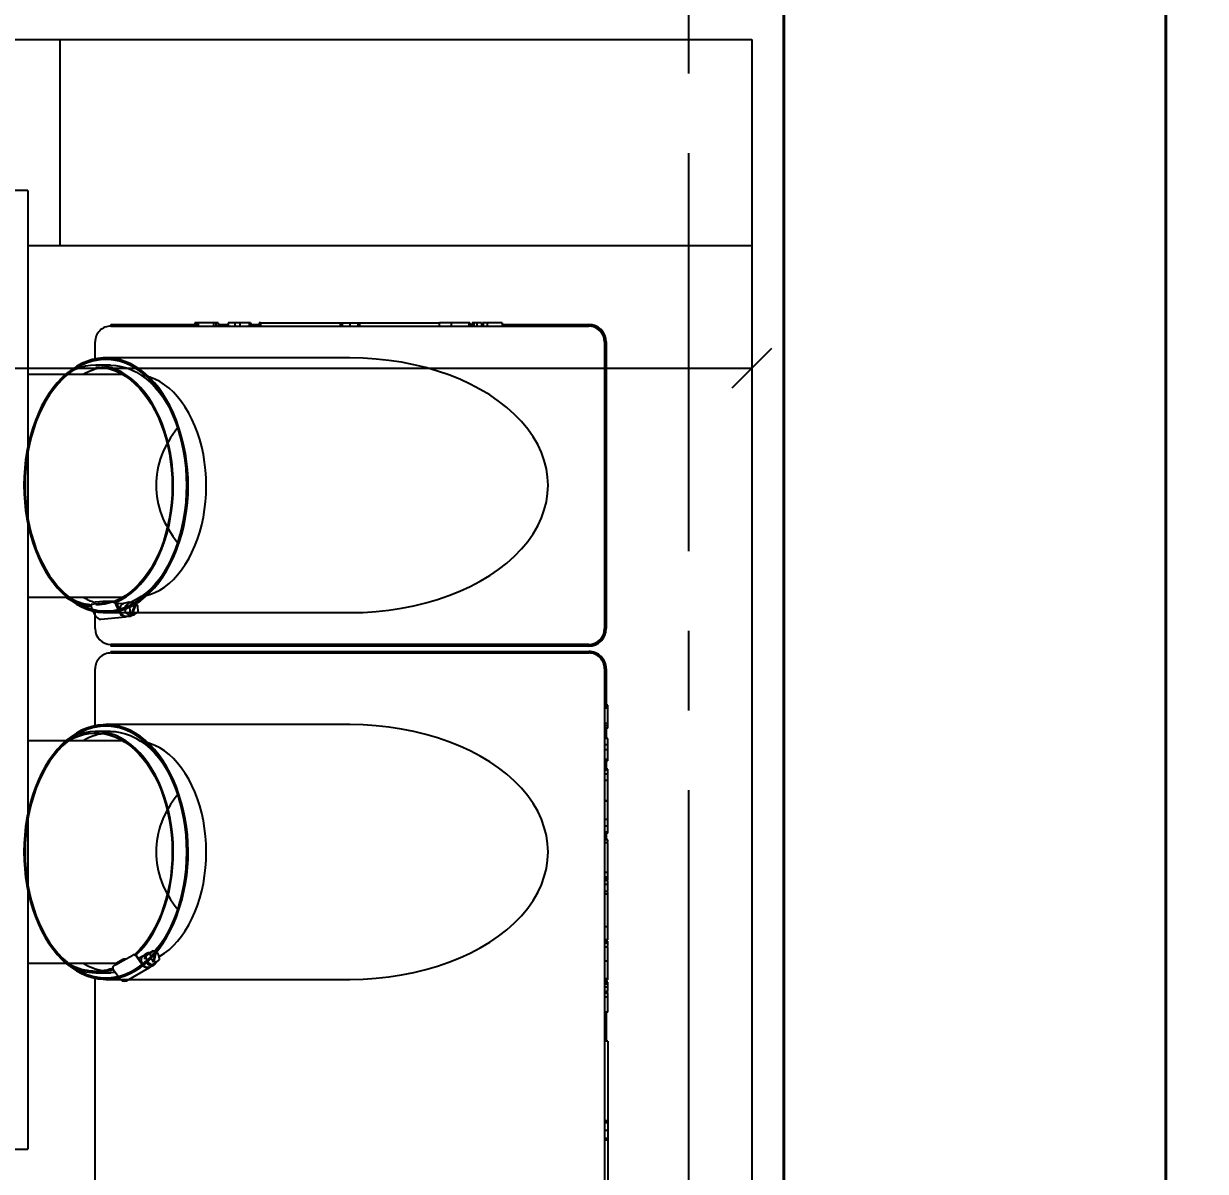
# Model space of a CAD drawing. Header units: millimetres. Extents: x 933584 to 974011, y 4545988 to 4553664.
# Drawn here: x 954696.1 to 954770.3, y 4549691.5 to 4549763.5 of the extents above; entities that cross this region are included whole.
import ezdxf

# ---------------------------------------------------------------- set-up
doc = ezdxf.new("R2010")
doc.units = ezdxf.units.MM
doc.header["$PDMODE"] = 35
for name, pattern in [('568_AVN_KES_01$0$HIDDEN', [0.375, 0.25, -0.125]), ('CENTER', [2, 1.25, -0.25, 0.25, -0.25]), ('SLD-Solido', [0])]:
    doc.linetypes.add(name, pattern=pattern)
doc.layers.get('0').update_dxf_attribs({"color": 255})
doc.layers.get('Defpoints').update_dxf_attribs({"color": 8})
for name, color, linetype in [('0-CSX-CXS_20', 14, 'CENTER'), ('0-DMS-50', 143, 'Continuous'), ('0-HSL-HTC', 253, 'Continuous'), ('0-HSL-SLD', 252, 'Continuous'), ('0-LNS-SPL', 13, '568_AVN_KES_01$0$HIDDEN'), ('0-TXT-NRS', 6, 'Continuous')]:
    doc.layers.add(name, color=color, linetype=linetype)
doc.layers.add('2-SPS-IBW', color=5, linetype='Continuous', lineweight=40)
doc.styles.add('dim_romans_50', font='swissl.ttf', dxfattribs={"width": 0.6, "height": 5})
doc.dimstyles.new('ONK_dim 1_50', dxfattribs={"dimscale": 5, "dimtxt": 4, "dimasz": 0.5, "dimexe": 0.5, "dimexo": 0.5, "dimgap": 0.2, "dimtad": 1, "dimdec": 1, "dimrnd": 0.5, "dimzin": 9, "dimtxsty": 'dim_romans_50', "dimblk": 'OBLIQUE', "dimcen": 1, "dimclre": 256, "dimclrt": 256, "dimazin": 2, "dimtfac": 1, "dimtdec": 1, "dimtix": 1, "dimtmove": 2, "dimatfit": 3, "dimldrblk": 'OBLIQUE', "dimfxl": 3, "dimfxlon": 1, "dimarcsym": 0})

# ---------------------------------------------------------------- blocks, each defined once
blk = doc.blocks.new('ZVBXCB')
at = {"layer": '0-CSX-CXS_20', "ltscale": 20}
blk.add_lwpolyline([(933137.86, 4549835.401), (933137.86, 4548420.651)], dxfattribs=at)
blk = doc.blocks.new('DBXDB')
at = {"layer": '2-SPS-IBW'}
blk.add_lwpolyline([(940686.159, 4549901.894), (940686.159, 4549515.894), (941173.156, 4549515.894), (941173.156, 4549539.894), (940710.159, 4549539.894), (940710.159, 4549901.894), (940686.159, 4549901.894)], dxfattribs=at)
blk = doc.blocks.new('A$C00534E33')
at = {"color": 7, "linetype": 'SLD-Solido', "lineweight": 25}
for p, q in [((11, 203), (311, 203)), ((11, 202), (311, 202)), ((311, 202), (311, 203)), ((0, 12), (0, 192)), ((1, 12), (1, 192)), ((321, 192), (321, 181.3)), ((314.21, 182), (161, 182)), ((321, 22.7), (321, 12)), ((161, 22), (314.21, 22)), ((311, 2), (11, 2)), ((65.44, 1), (11, 1)), ((65.44, 0), (65.44, 2)), ((74.85, 0), (74.85, 2)), ((77.37, 0), (77.37, 2)), ((78.4, 0), (78.4, 2)), ((81.2, 0), (81.2, 2)), ((83.04, 0), (83.04, 2)), ((84.24, 0), (84.24, 2)), ((85.7, 1), (84.24, 1)), ((85.7, 0), (85.7, 2)), ((86.26, 0), (86.26, 2)), ((97.37, 0), (97.37, 2)), ((104.87, 0), (104.87, 2)), ((154.95, 0), (154.95, 2)), ((155.99, 0), (155.99, 2)), ((161.01, 0), (161.01, 2)), ((165.92, 0), (165.92, 2)), ((167.05, 0), (167.05, 2)), ((217.13, 0), (217.13, 2)), ((217.4, 0), (217.4, 2)), ((217.92, 0), (217.92, 2)), ((223.24, 1), (217.92, 1)), ((223.24, 0), (223.24, 2)), ((223.29, 0), (223.29, 2)), ((224.15, 0), (224.15, 2)), ((230.19, 0), (230.19, 2)), ((233.26, 0), (233.26, 2)), ((237.37, 0), (237.37, 2)), ((243.73, 1), (237.37, 1)), ((243.73, 0), (243.73, 2)), ((245.23, 0), (245.23, 2)), ((246.71, 0), (246.71, 2)), ((256.3, 0), (256.3, 2)), ((257.08, 0), (257.08, 2)), ((258.25, 0), (258.25, 2)), ((311, 1), (258.25, 1)), ((311, 1), (311, 2)), ((65.44, 0), (74.85, 0)), ((74.85, 0), (77.37, 0)), ((77.72, 0), (78.4, 0)), ((78.75, 0), (81.2, 0)), ((81.2, 0), (83.04, 0)), ((83.04, 0), (84.04, 0)), ((84.04, 0), (84.24, 0)), ((85.7, 0), (86.26, 0)), ((86.26, 0), (97.37, 0)), ((97.37, 0), (104.7, 0)), ((154.95, 0), (104.87, 0)), ((155.99, 0), (154.95, 0)), ((161.01, 0), (155.99, 0)), ((165.92, 0), (161.01, 0)), ((167.05, 0), (165.92, 0)), ((217.13, 0), (167.05, 0)), ((217.13, 0), (217.4, 0)), ((217.58, 0), (217.92, 0)), ((223.29, 0), (224.15, 0)), ((224.15, 0), (230.01, 0)), ((230.19, 0), (233.26, 0)), ((233.43, 0), (237.37, 0)), ((243.73, 0), (245.23, 0)), ((245.23, 0), (246.53, 0)), ((246.71, 0), (256.3, 0)), ((256.38, 0), (257.08, 0)), ((256.89, 0), (258.25, 0))]:
    blk.add_line(p, q, dxfattribs=at)
at = {"color": 7, "linetype": 'SLD-Solido', "lineweight": 25, "flags": 128}
for points in [[(262.79, 102), (262.9, 96.66), (263.24, 91.34), (263.82, 86.07), (264.61, 80.86), (265.63, 75.76), (266.87, 70.77), (268.31, 65.92), (269.96, 61.23), (271.81, 56.72), (273.85, 52.42), (276.07, 48.34), (278.46, 44.49), (281.01, 40.91), (283.71, 37.59), (286.54, 34.57), (289.5, 31.84), (292.56, 29.43), (295.73, 27.35), (298.97, 25.59), (302.29, 24.18), (305.66, 23.11), (309.06, 22.4), (312.49, 22.04), (315.93, 22.04), (319.36, 22.4), (322.76, 23.11), (326.13, 24.18), (329.44, 25.59), (332.69, 27.35), (335.85, 29.43), (338.92, 31.84), (341.88, 34.57), (344.71, 37.59), (347.41, 40.91), (349.96, 44.49), (352.35, 48.34), (354.57, 52.42), (356.6, 56.72), (358.45, 61.23), (360.1, 65.92), (361.55, 70.77), (362.79, 75.76), (363.8, 80.86), (364.6, 86.07), (365.17, 91.34), (365.52, 96.66), (365.63, 102), (365.52, 107.34), (365.17, 112.66), (364.6, 117.93), (363.8, 123.14), (362.79, 128.24), (361.55, 133.23), (360.1, 138.08), (358.45, 142.77), (356.6, 147.28), (354.57, 151.58), (352.35, 155.66), (349.96, 159.51), (347.41, 163.09), (344.71, 166.41), (341.88, 169.43), (338.92, 172.16), (335.85, 174.57), (332.69, 176.65), (329.44, 178.41), (326.13, 179.82), (322.76, 180.89), (319.36, 181.6), (315.93, 181.96), (312.49, 181.96), (309.06, 181.6), (305.66, 180.89), (302.29, 179.82), (298.97, 178.41), (295.73, 176.65), (292.56, 174.57), (289.5, 172.16), (286.54, 169.43), (283.71, 166.41), (281.01, 163.09), (278.46, 159.51), (276.07, 155.66), (273.85, 151.58), (271.81, 147.28), (269.96, 142.77), (268.31, 138.08), (266.87, 133.23), (265.63, 128.24), (264.61, 123.14), (263.82, 117.93), (263.24, 112.66), (262.9, 107.34), (262.79, 102)], [(263.43, 102), (263.54, 96.72), (263.88, 91.47), (264.45, 86.26), (265.23, 81.13), (266.24, 76.09), (267.46, 71.16), (268.89, 66.37), (270.52, 61.74), (272.34, 57.29), (274.36, 53.04), (276.55, 49.01), (278.91, 45.21), (281.42, 41.67), (284.09, 38.4), (286.88, 35.41), (289.8, 32.72), (292.83, 30.34), (295.96, 28.28), (299.16, 26.55), (302.44, 25.15), (305.76, 24.1), (309.13, 23.4), (312.51, 23.04), (315.91, 23.04), (319.29, 23.4), (322.66, 24.1), (325.98, 25.15), (329.25, 26.55), (332.46, 28.28), (335.58, 30.34), (338.61, 32.72), (341.53, 35.41), (344.33, 38.4), (346.99, 41.67), (349.51, 45.21), (351.87, 49.01), (354.06, 53.04), (356.07, 57.29), (357.9, 61.74), (359.53, 66.37), (360.96, 71.16), (362.18, 76.09), (363.18, 81.13), (363.97, 86.26), (364.54, 91.47), (364.88, 96.72), (364.99, 102), (364.88, 107.28), (364.54, 112.53), (363.97, 117.74), (363.18, 122.87), (362.18, 127.91), (360.96, 132.84), (359.53, 137.63), (357.9, 142.26), (356.07, 146.71), (354.06, 150.96), (351.87, 154.99), (349.51, 158.79), (346.99, 162.33), (344.33, 165.6), (341.53, 168.59), (338.61, 171.28), (335.58, 173.66), (332.46, 175.72), (329.25, 177.45), (325.98, 178.85), (322.66, 179.9), (319.29, 180.6), (315.91, 180.96), (312.51, 180.96), (309.13, 180.6), (305.76, 179.9), (302.44, 178.85), (299.16, 177.45), (295.96, 175.72), (292.83, 173.66), (289.8, 171.28), (286.88, 168.59), (284.09, 165.6), (281.42, 162.33), (278.91, 158.79), (276.55, 154.99), (274.36, 150.96), (272.34, 146.71), (270.52, 142.26), (268.89, 137.63), (267.46, 132.84), (266.24, 127.91), (265.23, 122.87), (264.45, 117.74), (263.88, 112.53), (263.54, 107.28), (263.43, 102)]]:
    blk.add_lwpolyline(points, dxfattribs=at)
at = {"color": 7, "linetype": 'SLD-Solido', "lineweight": 25}
for centre, radius, start, end in [((11, 192), 11, 90, 180), ((11, 192), 10, 90, 180), ((311, 192), 10, 0, 90), ((11, 12), 11, 180, 270), ((11, 12), 10, 180, 270), ((311, 12), 10, 270, 0)]:
    blk.add_arc(centre, radius, start, end, dxfattribs=at)
for centre, major_axis, start_param, end_param in [((161, 102), (124.46, 0), 1.570796, 4.712389), ((159.81, 102), (122.9, 0), 0, 0.475678), ((159.81, 102), (122.9, 0), 5.807508, 6.283185)]:
    blk.add_ellipse(centre, major_axis=major_axis, ratio=0.642788, start_param=start_param, end_param=end_param, dxfattribs=at)
blk = doc.blocks.new('A$C62A274CC')
at = {"color": 7, "linetype": 'SLD-Solido', "lineweight": 25}
for p, q in [((11, 322), (196.7, 322)), ((355.3, 322), (391, 322)), ((0, 12), (0, 312)), ((1, 312), (0, 312)), ((1, 12), (1, 312)), ((196, 315.21), (196, 162)), ((356, 162), (356, 315.21)), ((401, 312), (401, 12)), ((402, 312), (401, 312)), ((402, 312), (402, 12)), ((391, 2), (11, 2)), ((44.87, 1), (11, 1)), ((44.87, 0), (44.87, 2)), ((94.95, 0), (94.95, 2)), ((95.99, 0), (95.99, 2)), ((101.01, 0), (101.01, 2)), ((105.92, 0), (105.92, 2)), ((107.05, 0), (107.05, 2)), ((157.13, 0), (157.13, 2)), ((175.44, 1), (157.13, 1)), ((175.44, 0), (175.44, 2)), ((184.85, 0), (184.85, 2)), ((187.37, 0), (187.37, 2)), ((188.4, 0), (188.4, 2)), ((191.2, 0), (191.2, 2)), ((193.04, 0), (193.04, 2)), ((194.24, 0), (194.24, 2)), ((195.7, 1), (194.24, 1)), ((195.7, 0), (195.7, 2)), ((196.26, 0), (196.26, 2)), ((207.37, 0), (207.37, 2)), ((216.26, 0), (216.26, 2)), ((218.67, 0), (218.67, 2)), ((219.91, 0), (219.91, 2)), ((220.82, 1), (219.91, 1)), ((220.82, 0), (220.82, 2)), ((229.04, 0), (229.04, 2)), ((249.61, 0), (249.61, 2)), ((251.27, 0), (251.27, 2)), ((255.65, 0), (255.65, 2)), ((258.16, 0), (258.16, 2)), ((259.2, 0), (259.2, 2)), ((260.16, 0), (260.16, 2)), ((263.18, 0), (263.18, 2)), ((281.84, 0), (281.84, 2)), ((283.72, 0), (283.72, 2)), ((287.86, 1), (283.72, 1)), ((287.86, 0), (287.86, 2)), ((288.5, 0), (288.5, 2)), ((292.32, 0), (292.32, 2)), ((296.33, 0), (296.33, 2)), ((307.93, 0), (307.93, 2)), ((308.1, 0), (308.1, 2)), ((320.89, 0), (320.89, 2)), ((324.84, 0), (324.84, 2)), ((327.4, 0), (327.4, 2)), ((327.92, 0), (327.92, 2)), ((333.24, 1), (327.92, 1)), ((333.24, 0), (333.24, 2)), ((333.29, 0), (333.29, 2)), ((334.15, 0), (334.15, 2)), ((340.19, 0), (340.19, 2)), ((343.26, 0), (343.26, 2)), ((347.37, 0), (347.37, 2)), ((353.73, 1), (347.37, 1)), ((353.73, 0), (353.73, 2)), ((355.23, 0), (355.23, 2)), ((356.71, 0), (356.71, 2)), ((366.3, 0), (366.3, 2)), ((367.08, 0), (367.08, 2)), ((368.25, 0), (368.25, 2)), ((391, 1), (368.25, 1)), ((94.95, 0), (44.87, 0)), ((95.99, 0), (94.95, 0)), ((101.01, 0), (95.99, 0)), ((105.92, 0), (101.01, 0)), ((107.05, 0), (105.92, 0)), ((157.13, 0), (107.05, 0)), ((175.44, 0), (184.85, 0)), ((184.85, 0), (187.37, 0)), ((187.72, 0), (188.4, 0)), ((188.75, 0), (191.2, 0)), ((191.2, 0), (193.04, 0)), ((193.04, 0), (194.04, 0)), ((194.04, 0), (194.24, 0)), ((195.7, 0), (196.26, 0)), ((196.26, 0), (207.37, 0)), ((207.37, 0), (216.26, 0)), ((216.61, 0), (218.67, 0)), ((219.02, 0), (219.91, 0)), ((220.82, 0), (228.87, 0)), ((229.04, 0), (249.61, 0)), ((249.78, 0), (251.27, 0)), ((251.69, 0), (255.65, 0)), ((255.65, 0), (258.16, 0)), ((258.51, 0), (259.2, 0)), ((259.38, 0), (260.1, 0)), ((260.16, 0), (263.18, 0)), ((263.18, 0), (281.84, 0)), ((282.19, 0), (283.72, 0)), ((287.86, 0), (289.12, 0)), ((288.5, 0), (292.32, 0)), ((292.32, 0), (296.33, 0)), ((296.33, 0), (302.05, 0)), ((302.05, 0), (304.18, 0)), ((304.18, 0), (307.93, 0)), ((304.25, 0), (304.58, 0)), ((307.93, 0), (308.1, 0)), ((308.1, 0), (320.89, 0)), ((320.45, 0), (320.72, 0)), ((320.89, 0), (324.84, 0)), ((324.85, 0), (326.97, 0)), ((326.97, 0), (327.4, 0)), ((327.58, 0), (327.92, 0)), ((333.29, 0), (334.15, 0)), ((334.15, 0), (340.01, 0)), ((340.19, 0), (343.26, 0)), ((343.43, 0), (347.37, 0)), ((353.73, 0), (355.23, 0)), ((355.23, 0), (356.53, 0)), ((356.71, 0), (366.3, 0)), ((366.38, 0), (367.08, 0)), ((366.89, 0), (368.25, 0))]:
    blk.add_line(p, q, dxfattribs=at)
at = {"color": 7, "linetype": 'SLD-Solido', "lineweight": 25, "flags": 128}
for points in [[(276, 263.79), (281.34, 263.9), (286.66, 264.24), (291.93, 264.82), (297.14, 265.61), (302.24, 266.63), (307.23, 267.87), (312.08, 269.31), (316.77, 270.96), (321.28, 272.81), (325.58, 274.85), (329.66, 277.07), (333.51, 279.46), (337.09, 282.01), (340.41, 284.71), (343.43, 287.54), (346.16, 290.5), (348.57, 293.56), (350.65, 296.73), (352.41, 299.97), (353.82, 303.29), (354.89, 306.66), (355.6, 310.06), (355.96, 313.49), (355.96, 316.93), (355.6, 320.36), (354.89, 323.76), (353.82, 327.13), (352.41, 330.44), (350.65, 333.69), (348.57, 336.85), (346.16, 339.92), (343.43, 342.88), (340.41, 345.71), (337.09, 348.41), (333.51, 350.96), (329.66, 353.35), (325.58, 355.57), (321.28, 357.6), (316.77, 359.45), (312.08, 361.1), (307.23, 362.55), (302.24, 363.79), (297.14, 364.8), (291.93, 365.6), (286.66, 366.17), (281.34, 366.52), (276, 366.63), (270.66, 366.52), (265.34, 366.17), (260.07, 365.6), (254.86, 364.8), (249.76, 363.79), (244.77, 362.55), (239.92, 361.1), (235.23, 359.45), (230.72, 357.6), (226.42, 355.57), (222.34, 353.35), (218.49, 350.96), (214.91, 348.41), (211.59, 345.71), (208.57, 342.88), (205.84, 339.92), (203.43, 336.85), (201.35, 333.69), (199.59, 330.44), (198.18, 327.13), (197.11, 323.76), (196.4, 320.36), (196.04, 316.93), (196.04, 313.49), (196.4, 310.06), (197.11, 306.66), (198.18, 303.29), (199.59, 299.97), (201.35, 296.73), (203.43, 293.56), (205.84, 290.5), (208.57, 287.54), (211.59, 284.71), (214.91, 282.01), (218.49, 279.46), (222.34, 277.07), (226.42, 274.85), (230.72, 272.81), (235.23, 270.96), (239.92, 269.31), (244.77, 267.87), (249.76, 266.63), (254.86, 265.61), (260.07, 264.82), (265.34, 264.24), (270.66, 263.9), (276, 263.79)], [(276, 264.43), (281.28, 264.54), (286.53, 264.88), (291.74, 265.45), (296.87, 266.23), (301.91, 267.24), (306.84, 268.46), (311.63, 269.89), (316.26, 271.52), (320.71, 273.34), (324.96, 275.36), (328.99, 277.55), (332.79, 279.91), (336.33, 282.42), (339.6, 285.09), (342.59, 287.88), (345.28, 290.8), (347.66, 293.83), (349.72, 296.96), (351.45, 300.16), (352.85, 303.44), (353.9, 306.76), (354.6, 310.13), (354.96, 313.51), (354.96, 316.91), (354.6, 320.29), (353.9, 323.66), (352.85, 326.98), (351.45, 330.25), (349.72, 333.46), (347.66, 336.58), (345.28, 339.61), (342.59, 342.53), (339.6, 345.33), (336.33, 347.99), (332.79, 350.51), (328.99, 352.87), (324.96, 355.06), (320.71, 357.07), (316.26, 358.9), (311.63, 360.53), (306.84, 361.96), (301.91, 363.18), (296.87, 364.18), (291.74, 364.97), (286.53, 365.54), (281.28, 365.88), (276, 365.99), (270.72, 365.88), (265.47, 365.54), (260.26, 364.97), (255.13, 364.18), (250.09, 363.18), (245.16, 361.96), (240.37, 360.53), (235.74, 358.9), (231.29, 357.07), (227.04, 355.06), (223.01, 352.87), (219.21, 350.51), (215.67, 347.99), (212.4, 345.33), (209.41, 342.53), (206.72, 339.61), (204.34, 336.58), (202.28, 333.46), (200.55, 330.25), (199.15, 326.98), (198.1, 323.66), (197.4, 320.29), (197.04, 316.91), (197.04, 313.51), (197.4, 310.13), (198.1, 306.76), (199.15, 303.44), (200.55, 300.16), (202.28, 296.96), (204.34, 293.83), (206.72, 290.8), (209.41, 287.88), (212.4, 285.09), (215.67, 282.42), (219.21, 279.91), (223.01, 277.55), (227.04, 275.36), (231.29, 273.34), (235.74, 271.52), (240.37, 269.89), (245.16, 268.46), (250.09, 267.24), (255.13, 266.23), (260.26, 265.45), (265.47, 264.88), (270.72, 264.54), (276, 264.43)]]:
    blk.add_lwpolyline(points, dxfattribs=at)
at = {"color": 7, "linetype": 'SLD-Solido', "lineweight": 25}
for centre, radius, start, end in [((11, 312), 10, 90, 180), ((391, 312), 10, 0, 90), ((11, 12), 11, 180, 270), ((11, 12), 10, 180, 270), ((391, 12), 10, 270, 0), ((391, 12), 11, 270, 0)]:
    blk.add_arc(centre, radius, start, end, dxfattribs=at)
for centre, major_axis, start_param, end_param in [((276, 160.81), (0, 122.9), 0, 0.475678), ((276, 160.81), (0, 122.9), 5.807508, 6.283185), ((276, 162), (0, 124.46), 1.570796, 4.712389)]:
    blk.add_ellipse(centre, major_axis=major_axis, ratio=0.642788, start_param=start_param, end_param=end_param, dxfattribs=at)
blk = doc.blocks.new('cbxcbb')
at = {"layer": '0-HSL-SLD', "linetype": 'Continuous'}
for p, q in [((954698.4, 4547749.6), (954698.4, 4547762.535)), ((954696.37, 4547749.6), (954741.846, 4547749.6))]:
    blk.add_line(p, q, dxfattribs=at)
blk = doc.blocks.new('_Oblique')
at = {"color": 0, "linetype": 'ByBlock', "lineweight": -2}
blk.add_line((-0.5, -0.5), (0.5, 0.5), dxfattribs=at)
blk = doc.blocks.new('*D2086')
at = {"layer": '0-DMS-50', "lineweight": -2}
for p, q in [((954301.845, 4549756.902), (954301.845, 4549739.402)), ((954741.846, 4549756.902), (954741.846, 4549739.402))]:
    blk.add_line(p, q, dxfattribs=at)
at = {"layer": '0-DMS-50', "color": 0, "lineweight": -2}
blk.add_line((954301.845, 4549741.902), (954741.846, 4549741.902), dxfattribs=at)
at = {"layer": 'Defpoints', "color": 0}
for p in [(954301.845, 4549762.535), (954741.846, 4549762.535), (954741.846, 4549741.902)]:
    blk.add_point(p, dxfattribs=at)
at = {"layer": '0-DMS-50', "color": 0, "linetype": 'ByBlock', "lineweight": -2, "xscale": 2.5, "yscale": 2.5, "zscale": 2.5, "rotation": 180}
blk.add_blockref('_Oblique', (954301.845, 4549741.902), dxfattribs=at)
at = {"layer": '0-DMS-50', "color": 0, "linetype": 'ByBlock', "lineweight": -2, "xscale": 2.5, "yscale": 2.5, "zscale": 2.5}
blk.add_blockref('_Oblique', (954741.846, 4549741.902), dxfattribs=at)
at = {"layer": '0-DMS-50', "insert": (954521.845, 4549745.402), "char_height": 5, "attachment_point": 5, "style": 'dim_romans_50'}
blk.add_mtext('440', dxfattribs=at)

msp = doc.modelspace()

# ---------------------------------------------------------------- linework, layer by layer
at = {"layer": '0-HSL-SLD'}
msp.add_lwpolyline([(953983.846, 4549757.55), (954103.846, 4549757.55), (954103.846, 4549761.551), (954301.845, 4549761.551), (954301.845, 4549762.535), (954741.846, 4549762.535), (954741.846, 4549377.441), (954741.846, 4549377.441), (954741.846, 4549023.704), (954741.846, 4549023.704), (954741.846, 4549023.704), (954741.846, 4549023.704), (954741.846, 4549023.704), (954741.846, 4549023.704), (954630.955, 4549064.684), (954330.847, 4549175.589), (954361.945, 4549261.112), (954361.945, 4549617.464), (953983.846, 4549617.464)], close=True, dxfattribs=at)
at = {"layer": '0-LNS-SPL', "linetype": 'ByBlock', "ltscale": 0.5}
msp.add_lwpolyline([(953983.846, 4549716.551), (953983.846, 4549757.55), (954103.846, 4549757.55), (954103.846, 4549791.551), (954301.845, 4549791.551), (954301.845, 4549762.535), (954741.846, 4549762.535), (954741.846, 4549120.535)], dxfattribs=at)
at = {"layer": '0-TXT-NRS'}
for p, q in [((954696.37, 4549753.055), (954694.587, 4549753.055)), ((954696.37, 4549753.055), (954696.37, 4549692.855)), ((954702.348, 4549741.49), (954696.37, 4549741.49)), ((954701.555, 4549742.081), (954700.636, 4549742.081)), ((954696.37, 4549727.52), (954702.348, 4549727.52)), ((954700.629, 4549726.348), (954700.378, 4549726.869)), ((954700.409, 4549727.081), (954700.538, 4549727.094)), ((954700.538, 4549727.094), (954701.051, 4549727.147)), ((954701.117, 4549727.246), (954700.604, 4549727.194)), ((954701.051, 4549727.147), (954701.692, 4549727.212)), ((954701.787, 4549727.247), (954701.123, 4549727.247)), ((954701.246, 4549727.167), (954701.127, 4549727.167)), ((954701.762, 4549727.213), (954701.701, 4549727.213)), ((954702.169, 4549726.506), (954701.917, 4549727.026)), ((954701.975, 4549727.026), (954702.158, 4549726.644)), ((954702.404, 4549727.124), (954702.067, 4549727.089)), ((954702.652, 4549727.185), (954702.388, 4549727.12)), ((954702.476, 4549726.906), (954702.489, 4549726.606)), ((954702.697, 4549727.125), (954702.504, 4549726.975)), ((954703.011, 4549727.165), (954702.722, 4549727.135)), ((954702.765, 4549726.935), (954702.778, 4549726.636)), ((954702.985, 4549727.154), (954702.793, 4549727.005)), ((954702.926, 4549727.213), (954702.875, 4549727.213)), ((954703.122, 4549727.099), (954702.886, 4549726.512)), ((954702.941, 4549726.472), (954703.177, 4549727.059)), ((954703.122, 4549727.099), (954703.047, 4549727.154)), ((954703.177, 4549727.059), (954703.103, 4549727.052)), ((954703.177, 4549727.059), (954703.252, 4549727.005)), ((954703.298, 4549726.636), (954703.286, 4549726.935)), ((954700.96, 4549726.127), (954702.5, 4549726.285)), ((954702.468, 4549726.328), (954702.74, 4549726.318)), ((954702.522, 4549726.537), (954702.728, 4549726.387)), ((954702.764, 4549726.377), (954703.052, 4549726.406)), ((954702.886, 4549726.512), (954702.809, 4549726.504)), ((954702.864, 4549726.464), (954702.809, 4549726.504)), ((954702.811, 4549726.567), (954702.886, 4549726.512)), ((954702.883, 4549726.511), (954702.864, 4549726.464)), ((954702.864, 4549726.464), (954702.941, 4549726.472)), ((954702.941, 4549726.472), (954703.017, 4549726.417)), ((954703.078, 4549726.417), (954703.271, 4549726.567)), ((954702.348, 4549718.49), (954696.37, 4549718.49)), ((954701.555, 4549719.081), (954700.636, 4549719.081)), ((954703.822, 4549705.145), (954703.588, 4549704.968)), ((954703.962, 4549705.133), (954703.795, 4549704.992)), ((954704.24, 4549705.292), (954703.968, 4549705.137)), ((954704.233, 4549705.287), (954704.067, 4549705.146)), ((954704.369, 4549705.157), (954704.238, 4549704.604)), ((954704.38, 4549705.236), (954704.249, 4549704.682)), ((954704.38, 4549705.236), (954704.295, 4549705.287)), ((954704.311, 4549704.645), (954704.442, 4549705.198)), ((954704.362, 4549705.161), (954704.369, 4549705.157)), ((954704.442, 4549705.198), (954704.369, 4549705.157)), ((954704.442, 4549705.198), (954704.527, 4549705.146)), ((954696.37, 4549704.52), (954701.928, 4549704.52)), ((954701.75, 4549704.347), (954701.871, 4549704.416)), ((954701.871, 4549704.416), (954702.354, 4549704.69)), ((954702.382, 4549704.777), (954701.898, 4549704.503)), ((954702.354, 4549704.69), (954702.958, 4549705.033)), ((954702.52, 4549704.784), (954702.409, 4549704.784)), ((954703.066, 4549705.045), (954703.008, 4549705.045)), ((954703.555, 4549704.424), (954703.211, 4549704.913)), ((954703.269, 4549704.913), (954703.52, 4549704.554)), ((954703.599, 4549704.976), (954703.331, 4549704.824)), ((954703.78, 4549704.927), (954703.846, 4549704.645)), ((954703.892, 4549704.58), (954704.124, 4549704.439)), ((954703.981, 4549704.275), (954704.253, 4549704.386)), ((954704.052, 4549705.081), (954704.118, 4549704.799)), ((954704.164, 4549704.734), (954704.249, 4549704.682)), ((954704.249, 4549704.682), (954704.177, 4549704.641)), ((954704.238, 4549704.604), (954704.177, 4549704.641)), ((954704.179, 4549704.434), (954704.451, 4549704.588)), ((954704.238, 4549704.604), (954704.311, 4549704.645)), ((954704.311, 4549704.645), (954704.396, 4549704.593)), ((954704.457, 4549704.593), (954704.623, 4549704.734)), ((954704.639, 4549704.799), (954704.573, 4549705.081)), ((954700.636, 4549703.929), (954701.555, 4549703.929)), ((954702.106, 4549703.601), (954701.762, 4549704.091)), ((954702.572, 4549703.423), (954704.021, 4549704.245)), ((954694.587, 4549692.855), (954696.37, 4549692.855))]:
    msp.add_line(p, q, dxfattribs=at)
for points in [[(954705.495, 4549735.001), (954705.462, 4549735.516), (954705.406, 4549736.026), (954705.328, 4549736.529), (954705.228, 4549737.022), (954705.107, 4549737.504), (954704.965, 4549737.972), (954704.803, 4549738.424), (954704.622, 4549738.857), (954704.421, 4549739.27), (954704.204, 4549739.661), (954703.969, 4549740.027), (954703.719, 4549740.368), (954703.455, 4549740.682), (954703.177, 4549740.967), (954702.888, 4549741.222), (954702.588, 4549741.445), (954702.279, 4549741.636), (954701.962, 4549741.794), (954701.639, 4549741.918), (954701.312, 4549742.007), (954700.981, 4549742.061), (954700.649, 4549742.081), (954700.316, 4549742.064), (954699.986, 4549742.013), (954699.658, 4549741.926), (954699.335, 4549741.805), (954699.017, 4549741.65), (954698.75, 4549741.49)], [(954700.636, 4549741.981), (954700.901, 4549741.969), (954701.231, 4549741.923), (954701.559, 4549741.841), (954701.882, 4549741.725), (954702.199, 4549741.574), (954702.509, 4549741.389), (954702.81, 4549741.172), (954703.1, 4549740.922), (954703.379, 4549740.643), (954703.645, 4549740.333), (954703.896, 4549739.997), (954704.132, 4549739.634), (954704.351, 4549739.246), (954704.552, 4549738.836), (954704.735, 4549738.405), (954704.898, 4549737.956), (954705.041, 4549737.49), (954705.163, 4549737.01), (954705.263, 4549736.518), (954705.342, 4549736.017), (954705.398, 4549735.508), (954705.431, 4549734.995)], [(954701.555, 4549742.081), (954701.568, 4549742.081), (954701.9, 4549742.061), (954702.231, 4549742.007), (954702.559, 4549741.918), (954702.881, 4549741.794), (954703.198, 4549741.636), (954703.507, 4549741.445), (954703.807, 4549741.222), (954704.096, 4549740.967), (954704.374, 4549740.682), (954704.638, 4549740.368), (954704.888, 4549740.027), (954705.123, 4549739.661), (954705.341, 4549739.27), (954705.541, 4549738.857), (954705.722, 4549738.424), (954705.885, 4549737.972), (954706.027, 4549737.504), (954706.148, 4549737.022), (954706.247, 4549736.529), (954706.325, 4549736.026), (954706.381, 4549735.516), (954706.414, 4549735.001)], [(954703.481, 4549727.547), (954703.726, 4549727.591), (954704.041, 4549727.679), (954704.352, 4549727.803), (954704.656, 4549727.96), (954704.952, 4549728.151), (954705.239, 4549728.374), (954705.514, 4549728.629), (954705.778, 4549728.913), (954706.027, 4549729.226), (954706.262, 4549729.566), (954706.48, 4549729.931), (954706.681, 4549730.319), (954706.864, 4549730.728), (954707.028, 4549731.157), (954707.171, 4549731.603), (954707.294, 4549732.064), (954707.395, 4549732.537), (954707.474, 4549733.02), (954707.531, 4549733.511), (954707.565, 4549734.006), (954707.577, 4549734.505), (954707.565, 4549735.003), (954707.531, 4549735.499), (954707.474, 4549735.99), (954707.395, 4549736.473), (954707.294, 4549736.946), (954707.171, 4549737.406), (954707.028, 4549737.852), (954706.864, 4549738.281), (954706.681, 4549738.691), (954706.48, 4549739.079), (954706.262, 4549739.444), (954706.027, 4549739.784), (954705.778, 4549740.097), (954705.514, 4549740.381), (954705.239, 4549740.635), (954704.952, 4549740.859), (954704.656, 4549741.049), (954704.352, 4549741.207), (954704.041, 4549741.33), (954703.726, 4549741.419), (954703.481, 4549741.463)], [(954705.431, 4549734.995), (954705.441, 4549734.479), (954705.428, 4549733.963), (954705.393, 4549733.45), (954705.335, 4549732.942), (954705.254, 4549732.441), (954705.152, 4549731.951), (954705.028, 4549731.472), (954704.883, 4549731.008), (954704.718, 4549730.56), (954704.533, 4549730.132), (954704.33, 4549729.724), (954704.109, 4549729.339), (954703.872, 4549728.978), (954703.619, 4549728.644), (954703.352, 4549728.338), (954703.072, 4549728.061), (954702.78, 4549727.815), (954702.478, 4549727.601), (954702.168, 4549727.419), (954701.85, 4549727.272), (954701.526, 4549727.159), (954701.198, 4549727.08), (954700.868, 4549727.038), (954700.636, 4549727.029)], [(954701.859, 4549727.172), (954701.937, 4549727.204), (954702.254, 4549727.36), (954702.564, 4549727.548), (954702.864, 4549727.769), (954703.155, 4549728.021), (954703.433, 4549728.304), (954703.699, 4549728.615), (954703.95, 4549728.954), (954704.186, 4549729.319), (954704.405, 4549729.708), (954704.606, 4549730.119), (954704.79, 4549730.551), (954704.953, 4549731.001), (954705.097, 4549731.468), (954705.22, 4549731.949), (954705.321, 4549732.441), (954705.401, 4549732.943), (954705.458, 4549733.453), (954705.493, 4549733.967), (954705.505, 4549734.484), (954705.495, 4549735.001)], [(954706.414, 4549735.001), (954706.425, 4549734.484), (954706.412, 4549733.967), (954706.377, 4549733.453), (954706.32, 4549732.943), (954706.24, 4549732.441), (954706.139, 4549731.949), (954706.016, 4549731.468), (954705.873, 4549731.001), (954705.709, 4549730.551), (954705.526, 4549730.119), (954705.324, 4549729.708), (954705.105, 4549729.319), (954704.869, 4549728.954), (954704.618, 4549728.615), (954704.352, 4549728.304), (954704.074, 4549728.021), (954703.784, 4549727.769), (954703.483, 4549727.548), (954703.173, 4549727.36), (954702.856, 4549727.204), (954702.796, 4549727.179)], [(954702.666, 4549727.163), (954702.725, 4549727.178), (954702.846, 4549727.148), (954702.846, 4549727.148)], [(954702.92, 4549726.393), (954702.879, 4549726.364), (954702.761, 4549726.335), (954702.753, 4549726.336)], [(954705.21, 4549714.101), (954705.086, 4549714.581), (954704.94, 4549715.046), (954704.775, 4549715.495), (954704.59, 4549715.925), (954704.387, 4549716.335), (954704.167, 4549716.722), (954703.93, 4549717.084), (954703.677, 4549717.421), (954703.411, 4549717.73), (954703.131, 4549718.01), (954702.84, 4549718.26), (954702.538, 4549718.478), (954702.228, 4549718.664), (954701.91, 4549718.816), (954701.587, 4549718.935), (954701.258, 4549719.018), (954700.927, 4549719.067), (954700.595, 4549719.08), (954700.263, 4549719.058), (954699.932, 4549719.001), (954699.605, 4549718.909), (954699.283, 4549718.782), (954698.967, 4549718.622), (954698.75, 4549718.49)], [(954698.923, 4549718.49), (954699.225, 4549718.651), (954699.545, 4549718.785), (954699.87, 4549718.885), (954700.199, 4549718.95), (954700.531, 4549718.979), (954700.862, 4549718.972), (954701.193, 4549718.93), (954701.521, 4549718.853), (954701.845, 4549718.74), (954702.163, 4549718.593), (954702.473, 4549718.412), (954702.775, 4549718.199), (954703.067, 4549717.953), (954703.347, 4549717.677), (954703.614, 4549717.371), (954703.867, 4549717.037), (954704.105, 4549716.677), (954704.326, 4549716.292), (954704.53, 4549715.885), (954704.715, 4549715.457), (954704.88, 4549715.009), (954705.026, 4549714.545), (954705.15, 4549714.067)], [(954701.555, 4549719.081), (954701.847, 4549719.067), (954702.178, 4549719.018), (954702.506, 4549718.935), (954702.83, 4549718.816), (954703.147, 4549718.664), (954703.458, 4549718.478), (954703.759, 4549718.26), (954704.05, 4549718.01), (954704.33, 4549717.73), (954704.596, 4549717.421), (954704.849, 4549717.084), (954705.086, 4549716.722), (954705.307, 4549716.335), (954705.51, 4549715.925), (954705.694, 4549715.495), (954705.86, 4549715.046), (954706.005, 4549714.581), (954706.13, 4549714.101)], [(954704.608, 4549704.933), (954704.656, 4549704.96), (954704.952, 4549705.151), (954705.239, 4549705.374), (954705.514, 4549705.629), (954705.778, 4549705.913), (954706.027, 4549706.226), (954706.262, 4549706.566), (954706.48, 4549706.931), (954706.681, 4549707.319), (954706.864, 4549707.728), (954707.028, 4549708.157), (954707.171, 4549708.603), (954707.294, 4549709.064), (954707.395, 4549709.537), (954707.474, 4549710.02), (954707.531, 4549710.511), (954707.565, 4549711.006), (954707.577, 4549711.505), (954707.565, 4549712.003), (954707.531, 4549712.499), (954707.474, 4549712.99), (954707.395, 4549713.473), (954707.294, 4549713.946), (954707.171, 4549714.406), (954707.028, 4549714.852), (954706.864, 4549715.281), (954706.681, 4549715.691), (954706.48, 4549716.079), (954706.262, 4549716.444), (954706.027, 4549716.784), (954705.778, 4549717.097), (954705.514, 4549717.381), (954705.239, 4549717.635), (954704.952, 4549717.859), (954704.656, 4549718.049), (954704.352, 4549718.207), (954704.041, 4549718.33), (954703.726, 4549718.419), (954703.481, 4549718.463)], [(954705.15, 4549714.067), (954705.253, 4549713.576), (954705.334, 4549713.076), (954705.392, 4549712.568), (954705.428, 4549712.055), (954705.441, 4549711.539), (954705.431, 4549711.023), (954705.398, 4549710.51), (954705.343, 4549710.001), (954705.265, 4549709.499), (954705.165, 4549709.007), (954705.043, 4549708.527), (954704.901, 4549708.061), (954704.738, 4549707.612), (954704.555, 4549707.18), (954704.354, 4549706.77), (954704.136, 4549706.382), (954703.9, 4549706.019), (954703.649, 4549705.681), (954703.384, 4549705.372), (954703.105, 4549705.092), (954703.054, 4549705.045)], [(954703.153, 4549705.02), (954703.2, 4549705.065), (954703.477, 4549705.352), (954703.74, 4549705.668), (954703.989, 4549706.012), (954704.222, 4549706.38), (954704.439, 4549706.773), (954704.637, 4549707.188), (954704.817, 4549707.623), (954704.978, 4549708.076), (954705.118, 4549708.545), (954705.238, 4549709.027), (954705.336, 4549709.522), (954705.412, 4549710.025), (954705.465, 4549710.536), (954705.497, 4549711.051), (954705.505, 4549711.568), (954705.491, 4549712.085), (954705.454, 4549712.599), (954705.395, 4549713.108), (954705.314, 4549713.61), (954705.21, 4549714.101)], [(954706.13, 4549714.101), (954706.233, 4549713.61), (954706.314, 4549713.108), (954706.373, 4549712.599), (954706.41, 4549712.085), (954706.424, 4549711.568), (954706.416, 4549711.051), (954706.385, 4549710.536), (954706.331, 4549710.025), (954706.255, 4549709.522), (954706.157, 4549709.027), (954706.037, 4549708.545), (954705.897, 4549708.076), (954705.737, 4549707.623), (954705.557, 4549707.188), (954705.358, 4549706.773), (954705.141, 4549706.38), (954704.908, 4549706.012), (954704.659, 4549705.668), (954704.396, 4549705.352), (954704.322, 4549705.271)], [(954703.727, 4549704.78), (954703.714, 4549704.896), (954703.728, 4549705.003), (954703.77, 4549705.091), (954703.836, 4549705.155), (954703.92, 4549705.188), (954704.015, 4549705.188), (954704.045, 4549705.181)], [(954703.75, 4549704.786), (954703.738, 4549704.932), (954703.752, 4549705.003), (954703.779, 4549705.067), (954703.819, 4549705.118), (954703.868, 4549705.155), (954703.981, 4549705.183), (954704.029, 4549705.172)], [(954703.968, 4549705.137), (954703.968, 4549705.137), (954703.962, 4549705.133)], [(954702.354, 4549704.69), (954702.351, 4549704.708), (954702.352, 4549704.726), (954702.355, 4549704.742), (954702.361, 4549704.757), (954702.37, 4549704.768), (954702.381, 4549704.777), (954702.394, 4549704.782), (954702.409, 4549704.784)], [(954703.981, 4549704.275), (954703.962, 4549704.269), (954703.873, 4549704.26), (954703.778, 4549704.285), (954703.686, 4549704.341), (954703.604, 4549704.423), (954703.541, 4549704.524), (954703.501, 4549704.635)], [(954703.52, 4549704.554), (954703.578, 4549704.448), (954703.655, 4549704.359), (954703.747, 4549704.294), (954703.843, 4549704.26), (954703.935, 4549704.26), (954703.993, 4549704.28)], [(954704.105, 4549704.326), (954704.057, 4549704.27), (954703.985, 4549704.228), (954703.9, 4549704.214), (954703.808, 4549704.228), (954703.716, 4549704.27), (954703.63, 4549704.337), (954703.555, 4549704.424)], [(954704.398, 4549704.559), (954704.398, 4549704.557), (954704.356, 4549704.469), (954704.29, 4549704.405), (954704.206, 4549704.372), (954704.111, 4549704.372), (954704.011, 4549704.405), (954703.916, 4549704.469), (954703.833, 4549704.557), (954703.787, 4549704.628)], [(954704.389, 4549704.553), (954704.368, 4549704.505), (954704.329, 4549704.454), (954704.279, 4549704.417), (954704.167, 4549704.389), (954704.041, 4549704.417), (954703.974, 4549704.454), (954703.911, 4549704.505), (954703.854, 4549704.569), (954703.807, 4549704.64)], [(954701.865, 4549703.944), (954701.596, 4549703.929), (954701.555, 4549703.929)]]:
    msp.add_lwpolyline(points, dxfattribs=at)
for centre, radius, start, end in [((954701.645, 4549738.491), 3.498, 99.03489, 121.00728), ((954700.702, 4549730.42), 3.495, 236.06179, 264.24491), ((954700.691, 4549730.431), 3.406, 238.735, 264.33986), ((954701.692, 4549730.609), 3.601, 239.09142, 251.98127), ((954700.624, 4549727.108), 0.0879, 103.3617, 189.16491), ((954701.136, 4549727.161), 0.0863, 98.45052, 189.62979), ((954701.128, 4549727.152), 0.0154, 95.035, 173.65168), ((954701.761, 4549727.112), 0.101, 69.80245, 89.46706), ((954702.173, 4549726.068), 1.027, 95.91877, 102.57655), ((954702.51, 4549726.781), 0.36, 109.88485, 188.65049), ((954702.528, 4549726.699), 0.375, 175.62773, 260.79201), ((954702.503, 4549726.673), 0.346, 184.75543, 266.6922), ((954702.559, 4549726.913), 0.0828, 131.4223, 184.87552), ((954702.714, 4549726.918), 0.274, 57.64898, 103.2162), ((954702.728, 4549727.086), 0.0494, 96.18111, 128.51052), ((954702.847, 4549726.942), 0.0828, 131.4223, 184.87552), ((954702.868, 4549726.637), 0.0904, 180.73391, 231.05479), ((954703.016, 4549727.115), 0.0495, 51.78121, 128.21879), ((954703.195, 4549726.934), 0.0904, 0.73391, 51.05479), ((954703.216, 4549726.629), 0.0828, 311.4223, 4.87552), ((954700.951, 4549726.472), 0.345, 200.97007, 271.54019), ((954702.47, 4549726.606), 0.317, 198.49585, 296.67652), ((954702.579, 4549726.608), 0.0904, 180.73391, 231.05479), ((954702.759, 4549726.428), 0.0515, 232.4885, 275.00712), ((954702.748, 4549726.59), 0.273, 268.40447, 314.17465), ((954703.047, 4549726.456), 0.0495, 231.78121, 308.21879), ((954701.63, 4549715.533), 3.455, 98.89607, 121.14609), ((954704.114, 4549705.101), 0.0649, 135.69286, 197.7189), ((954704.264, 4549705.246), 0.0517, 53.6561, 126.3439), ((954704.47, 4549705.057), 0.106, 13.05166, 57.33894), ((954700.629, 4549707.236), 3.303, 235.34103, 289.6611), ((954700.631, 4549707.279), 3.245, 238.2356, 289.35066), ((954701.636, 4549707.494), 3.473, 238.91227, 261.04556), ((954701.944, 4549704.441), 0.0768, 126.19175, 199.02132), ((954703.799, 4549704.736), 0.314, 132.27932, 198.66908), ((954703.842, 4549704.947), 0.0649, 135.69286, 197.7189), ((954703.949, 4549704.669), 0.106, 193.05166, 237.33894), ((954704.221, 4549704.823), 0.106, 193.05166, 237.33894), ((954704.156, 4549704.482), 0.0533, 234.21661, 296.42926), ((954704.427, 4549704.635), 0.0517, 233.6561, 306.3439), ((954704.577, 4549704.779), 0.0649, 315.69286, 17.7189), ((954702.438, 4549703.771), 0.373, 207.09849, 290.97126)]:
    msp.add_arc(centre, radius, start, end, dxfattribs=at)
for centre, major_axis, ratio, start_param, end_param in [((954700.506, 4549726.882), (0.127, -0.189), 0.518219, 2.871202, 4.441998), ((954701.789, 4549727.013), (0.127, -0.189), 0.518219, 1.300405, 2.871202), ((954701.847, 4549727.013), (0.126, -0.189), 0.520054, 1.301746, 2.556669), ((954702.78, 4549727.013), (-0.119, -0.192), 0.483833, 2.66173, 3.182382), ((954702.838, 4549727.013), (-0.119, -0.192), 0.481851, 2.705756, 3.499219), ((954703.09, 4549704.845), (0.143, -0.181), 0.598592, 1.479884, 3.05068), ((954703.148, 4549704.845), (0.141, -0.181), 0.600184, 1.48223, 2.737152), ((954701.883, 4549704.159), (0.143, -0.181), 0.598592, 3.05068, 4.621476)]:
    msp.add_ellipse(centre, major_axis=major_axis, ratio=ratio, start_param=start_param, end_param=end_param, dxfattribs=at)

# ---------------------------------------------------------------- block references
for name, p in [('ZVBXCB', (21600, 0)), ('cbxcbb', (0, 2000))]:
    msp.add_blockref(name, p)
at = {"layer": '0-HSL-HTC'}
msp.add_blockref('DBXDB', (14057.687, -137.359), dxfattribs=at)
at = {"layer": '0-TXT-NRS', "xscale": 0.1, "yscale": 0.1, "zscale": 0.1}
for name, p, rotation in [('A$C00534E33', (954732.695, 4549744.742), 179.9999999999999), ('A$C62A274CC', (954732.795, 4549683.91), 89.99999999999993)]:
    msp.add_blockref(name, p, dxfattribs=dict(at, rotation=rotation))

# ---------------------------------------------------------------- dimensions: what is measured, and where the dimension line sits
at = {"layer": '0-DMS-50'}
dim = msp.add_aligned_dim(p1=(954301.845, 4549762.535), p2=(954741.846, 4549762.535), distance=-20.633, dimstyle='ONK_dim 1_50', dxfattribs=at)
dim.commit()
dim.dimension.update_dxf_attribs({"geometry": '*D2086', "text_midpoint": (954521.845, 4549745.402)})

doc.saveas('drawing.dxf')
